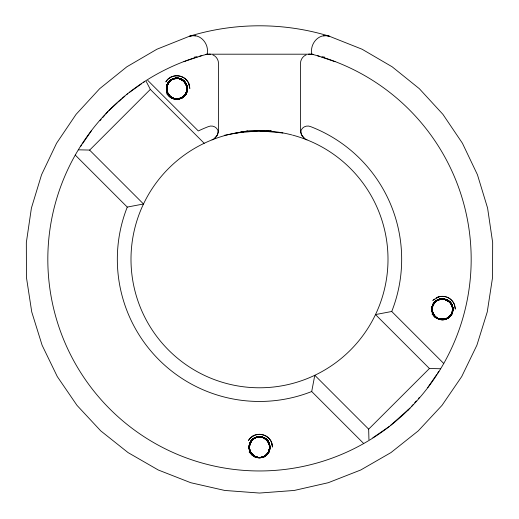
<?xml version="1.0" encoding="UTF-8"?>
<svg xmlns="http://www.w3.org/2000/svg" width="519" height="519" viewBox="0 0 519 519"><rect width="100%" height="100%" fill="white"/><g stroke="black" fill="none" stroke-linecap="round" stroke-linejoin="round"><path stroke-width="0.78" d="M432.093 308.468L432.223 307.28L432.093 308.5C432.45 295.039 454.553 296.933 452.678 310.258C452.159 322.578 432.139 322.202 432.08 309.914C433.495 327.126 460.119 318.322 451.05 303.641C442.279 290.776 424.334 306.794 435.409 317.414C452.782 328.514 460.801 297.264 440.3 299.145C422.7 303.388 437.141 329.137 449.947 316.331M432.217 307.306C434.046 294.734 454.488 297.692 452.678 310.265C452.133 322.604 432.145 322.202 432.08 309.908M432.068 309.019C431.062 322.461 453.223 322.766 452.724 309.363C453.431 295.966 431.257 295.927 432.061 309.395C431.685 295.188 454.209 296.167 452.678 310.278C452.114 322.63 432.106 322.176 432.08 309.875M452.691 308.487L452.347 312.055M432.087 308.189L432.061 309.382L432.437 306.405M432.113 307.949C433.242 294.74 454.774 297.4 452.652 310.485C451.841 322.61 432.275 322.137 432.055 309.986L432.333 311.77M166.508 93.439C176.551 108.4 197.278 89.91 181.734 79.55C167.682 72.173 159.612 96.346 175.273 98.902C162.064 97.442 165.314 75.93 178.361 78.434C190.46 79.608 189.409 99.148 177.258 99.012C164.056 100.109 163.07 78.453 176.311 78.343C188.403 77.097 191.232 96.463 179.289 98.733M169.895 96.806C166.936 93.29 165.295 88.236 167.656 83.935M264.418 456.357C250.392 463.798 242.217 439.651 257.878 437.037C272.936 434.637 273.649 458.971 258.559 457.557C271.359 459.334 273.85 438.542 261.193 437.043C248.192 434.28 244.605 455.708 257.684 457.44C270.114 460.288 274.609 440.118 262.296 437.29C248.29 433.268 243.839 455.974 258.326 457.537C243.048 455.76 249.126 431.912 263.393 437.666C277.925 443.992 264.956 464.823 252.532 455.39C243.768 447.676 253.687 432.275 264.177 438.023C274.045 442.37 269.679 458.764 258.955 457.55C266.02 458.258 271.917 450.323 269.205 443.764C271.917 450.33 266.013 458.264 258.949 457.55M255.822 456.889C245.526 453.651 248.186 436.888 258.962 436.92M432.061 309.168C431.529 296.291 452.581 295.791 452.704 308.682C454.015 320.781 434.63 323.694 432.327 311.744M173.729 98.539C160.922 95.094 167.371 74.353 179.879 78.778C191.66 81.736 187.709 100.894 175.714 98.96L180.962 98.169L183.953 96.203M166.521 89.138L167.669 83.916M258.41 457.511C243.638 456.071 248.452 432.937 262.543 437.361M249.165 447.709L250.314 442.493L252.481 439.651M452.724 309.129C453.152 296.252 432.1 295.836 432.08 308.721C437.608 284.788 467.314 310.524 444.361 319.438C455.397 317.881 455.066 300.345 444.102 299.08C433.255 296.836 427.624 312.49 436.693 318.355L432.995 313.651L432.029 309.279M452.075 312.886C457.233 300.67 436.92 292.988 432.716 305.574L434.552 302.506M432.184 311.069C433.417 321.151 449 322.591 452.062 312.912C456.13 303.589 443.382 294.435 435.843 301.254M432.068 310.193C430.316 296.634 452.789 295.207 452.717 308.915C453.768 322.15 432.042 323.013 432.042 309.739C432.009 322.591 452.938 322.442 452.717 309.584C453.69 296.368 432.016 295.59 432.035 308.844L432.269 307.053M432.074 309.687C431.847 320.457 448.539 323.318 451.984 313.119C456.655 303.012 441.727 293.702 434.701 302.343M452.503 311.4L451.984 313.119C456.246 303.887 443.713 294.461 436.025 301.111C441.857 296.206 451.802 300.203 452.613 307.78M432.262 307.092L432.035 308.87L432.801 305.367L434.708 302.337L432.807 305.341M452.458 311.614C455.831 297.419 432.911 294.046 432.048 308.61C432.178 298.477 447.475 295.33 451.595 304.588C456.039 312.347 447.326 322.338 439.048 319.075L443.745 319.503L438.99 319.023C444.53 321.17 451.245 317.414 452.458 311.621L451.9 313.32M432.048 308.617L432.321 306.839M450.946 315.078C459.185 303.057 439.029 291.665 432.989 304.932M450.57 315.539C445.244 323.473 431.412 318.737 432.061 309.207C431.295 322.072 452.334 322.941 452.691 310.064C454.281 296.887 432.619 295.136 432.068 308.396L432.372 306.645M363.709 443.531L311.705 391.527L314.793 375.282L368.665 429.155L368.944 439.651M452.224 312.451C455.838 302.966 442.726 294.416 435.499 301.545M186.704 91.85C189.643 83.974 180.709 75.605 173.035 79.057M452.594 310.926C451.932 315.124 448.513 318.653 444.342 319.438M452.062 312.912L452.549 311.179M182.74 97.189C192.601 91.091 184.303 74.464 173.45 78.901C160.747 82.716 167.78 103.255 180.151 98.48C192.899 94.821 186.1 74.191 173.67 78.83C160.877 82.359 167.468 103.06 179.944 98.552C192.75 95.159 186.425 74.425 173.904 78.758C161.046 81.976 167.112 102.814 179.691 98.623C192.062 95.73 187.372 75.618 175 78.492C164.01 79.894 164.017 97.468 175.013 98.857C162.019 97.098 165.522 75.703 178.555 78.466C191.355 79.965 188.618 100.842 175.87 98.941C189.195 100.881 191.076 78.843 177.693 78.363C164.912 76.702 162.492 97.617 175.318 98.87L171.173 97.747L170.92 97.144C165.47 93.55 165.061 84.85 170.174 80.769M175.487 98.928L179.944 98.552L178.744 98.811C195.183 95.528 184.355 70.61 170.699 80.354C158.023 89.891 176.395 107.543 185.413 94.49M186.379 92.719C188.942 87.082 185.283 79.868 179.217 78.603M182.941 97.047C192.251 90.994 184.66 75.203 174.125 78.693C163.706 80.958 164.529 97.553 175.039 98.863C164.387 97.54 163.77 80.73 174.313 78.641C184.485 75.482 191.985 90.274 183.479 96.625M186.295 92.92C190.94 83.883 178.828 73.932 170.861 80.237M451.809 313.534L452.406 311.835M432.431 306.424L433.073 304.744M451.621 313.93L452.283 312.263M186.47 92.408L183.81 96.339M432.561 306.002L433.274 304.355M432.638 305.782L435.694 301.377M183.454 96.644L184.732 95.386L181.974 97.669L178.627 98.87C200.885 91.629 174.488 64.57 166.709 86.66C164.828 107.842 197.473 98 184.193 81.425M185.776 93.92C190.363 86.874 183.46 76.76 175.221 78.453M167.981 83.351C162.843 91.026 171.517 101.841 180.125 98.493M432.801 305.367L433.618 303.764M432.891 305.14C435.915 297.29 448.15 296.939 451.608 304.608M179.509 98.675C190.376 96.398 189 78.933 177.913 78.382C168.201 76.857 162.337 90.78 170.264 96.605M184.135 96.028C189.753 90.89 187.08 80.51 179.678 78.719M185.289 94.672C192.199 85.966 179.944 73.406 171.069 80.095M450.803 315.286L451.712 313.736M183.96 96.197C194.625 86.245 177.407 70.746 168.63 82.398L171.257 79.971M185.153 94.854C189.441 89.463 186.535 80.588 179.892 78.784M451.53 314.112C447.618 322.507 433.826 320.651 432.275 311.517M168.753 82.242C163.783 88.022 167.689 98.02 175.266 98.895M258.734 457.537C269.426 458.984 274.149 442.681 264.379 438.127C255.705 432.891 244.955 444.225 250.645 452.613C255.899 462.41 272.287 456.149 269.672 445.347C268.375 435.597 253.356 433.929 250.022 443.187C262.303 422.972 282.518 455.656 258.806 457.576C270.86 458.997 273.987 439.703 262.101 437.238C251.034 433.949 244.306 450.207 253.817 456.331L257.969 457.453L255.114 456.629L252.189 454.579M260.116 436.927C247.278 435.538 245.338 456.545 258.215 457.486C245.344 456.545 247.284 435.551 260.11 436.927C273.532 437.115 272.112 459.224 258.702 457.537C272.851 458.861 273.377 436.317 259.189 436.914C245.928 436.726 246.46 458.439 259.701 457.602M251.41 440.8C246.94 446.055 249.574 455.04 256.172 457.051M80.575 146.546L81.47 145.236M82.372 143.925L91.357 130.84M427.643 387.725L436.628 374.64M437.53 373.33L438.879 371.364M254.258 438.328C245.935 442.649 248.601 456.597 257.962 457.453M435.726 317.206L434.455 315.935C438.711 321.345 448.02 320.56 451.309 314.508M169.051 81.879C162.635 88.554 169.324 100.738 178.4 98.902M169.188 81.73C162.661 88.256 169.051 100.543 178.147 98.941M251.845 440.287C244.637 447.43 253.025 460.632 262.549 457.142C272.404 454.657 271.872 438.983 261.861 437.18M169.337 81.561C163.29 87.406 167.754 98.811 176.162 98.999M169.492 81.405C163.537 86.913 167.228 98.091 175.325 98.87M258.352 457.537C247.239 456.882 246.064 439.346 256.989 437.212C267.149 434.092 274.609 448.864 266.117 455.208C275.005 448.565 266.435 433.287 256.127 437.472C245.429 440.547 248.127 457.914 259.253 457.596L257.476 457.401M263.983 437.926C274.24 442.214 269.575 459.133 258.572 457.557C270.607 459.25 274.149 440.002 262.303 437.29M266.766 454.618C270.762 450.81 270.821 443.888 266.889 440.008M171.056 80.108C163.414 84.74 166.197 97.812 175.098 98.837C170.245 98.123 166.463 93.55 166.508 88.671C166.618 91.668 167.871 94.627 170.18 96.579L168.934 95.327M169.674 81.23C163.576 86.602 167.014 97.877 175.104 98.837M100.083 120.564L101.127 119.37M102.697 117.579L104.786 115.186M105.831 113.992L107.92 111.598M411.606 406.371L413.169 404.573M414.739 402.783L416.303 400.986M418.392 398.598L419.436 397.405M434.144 303.012L435.357 301.682M432.677 300.683L434.312 299.132M183.642 96.489C191.641 90.241 184.848 76.137 174.981 78.499M214.522 138.443L217.299 135.135L218.486 130.34L218.486 63.312C218.499 59.704 216.189 56.273 212.861 54.891M251.553 440.625L252.818 439.353M108.996 110.443L117.145 102.989M89.625 150.114L150.335 89.411L204.207 143.283M368.665 429.155L429.427 368.503L440.676 368.75M390.444 425.483L410.004 408.122M323.72 57.583L324.317 56.993L321.838 56.993L325.575 58.186A211.674 211.674 0 0 1 430.614 383.891A211.674 211.674 0 0 1 88.386 383.891A211.674 211.674 0 0 1 193.425 58.186L197.162 56.993L194.683 56.993L195.28 57.583M266.111 455.208C272.819 450.129 269.75 438.27 261.414 437.082M448.987 317.239L450.265 315.974M110.288 109.146L111.215 108.224M266.098 455.228L267.376 453.963C260.629 462.779 245.474 454.002 249.756 443.764C247.952 448.611 250.379 454.488 255.101 456.623C251.533 454.962 249.159 451.186 249.152 447.261C249.269 449.954 250.262 452.639 252.182 454.573L250.541 452.425L249.308 449.045M407.785 410.341L408.713 409.42M450.245 316C446.346 320.8 438.276 320.755 434.435 315.915M169.038 81.898L171.815 79.634L170.349 80.627M183.298 96.774C192.335 90.325 184.07 74.879 173.69 78.823C162.947 81.665 165.243 99.058 176.363 99.012C166.21 99.051 162.817 83.767 172.042 79.517M183.097 96.93L184.427 95.723M118.326 101.938L121.29 99.324M122.471 98.273L124.845 96.184M126.623 94.607L127.804 93.563M265.566 455.637C271.911 451.413 270.853 440.735 263.795 437.841M449.798 316.486C444.219 322.779 432.638 318.809 432.093 310.414M435.013 302.006C441.182 295.116 453.827 300.851 452.698 310.031M449.636 316.655C446.204 320.1 440.365 320.58 436.414 317.738M265.196 455.89C273.169 451.186 269.99 437.647 260.752 436.985M449.48 316.804C444.627 321.689 435.473 319.834 432.904 313.444M170.667 77.286L167.806 79.394L165.814 81.885C170.926 72.666 186.165 74.366 189.124 84.48M253.311 435.863L250.45 437.978L248.458 440.462C253.843 430.627 270.38 433.423 272.125 444.517M169.985 80.932L171.432 79.861M252.63 439.515C255.796 436.687 260.674 436.116 264.405 438.14M129.737 92.187L141.324 83.929M143.257 82.553L144.548 81.632M170.154 80.789L171.62 79.744M199.179 56.383L207.094 54.197L311.906 54.197L319.821 56.383M372.889 437.764L389.25 426.527M261.057 457.486C272.099 456.396 272.631 438.892 261.667 437.134M170.498 80.51L172.01 79.53M254.66 438.107C247.784 441.416 247.355 452.133 253.94 455.98M253.168 439.068L254.68 438.101M264.242 456.448C271.885 452.931 271.443 440.696 263.568 437.738M170.686 80.367L173.904 78.758M433.326 300.001L438.795 296.823A12.962 12.962 0 0 1 454.456 304.569L455.338 308.967L454.456 304.569M182.753 97.176L179.483 98.681L175.941 98.98M306.139 54.891C302.811 56.273 300.501 59.704 300.514 63.312L300.514 130.34L301.558 134.856L304.368 138.352M436.758 300.592C442.999 296.206 452.568 301.065 452.704 308.688M253.908 438.549L257.21 437.16M180.781 98.247L182.377 97.423M263.399 456.837C270.568 454.242 272.073 443.615 265.91 439.132M180.573 98.331L182.188 97.546M263.217 456.908C270.431 454.449 272.144 443.862 266.065 439.256L267.343 440.508M212.024 139.87C215.307 138.592 217.682 135.537 218.337 132.098C217.837 127.324 212.414 124.677 208.236 126.675A142.174 142.174 0 0 0 198.316 130.95L147.779 80.413M180.333 98.422L178.594 98.876L181.994 97.656M264.612 456.253L261.239 457.453M180.151 98.48C189.915 95.762 189.033 80.16 179.023 78.557M262.796 457.064L264.443 456.344M438.795 296.823L436.187 297.893C439.288 296.265 443.038 295.836 446.366 296.991M189.318 36.298L156.933 49.221L126.831 66.808L99.674 88.684L76.079 114.355L56.565 143.25L41.559 174.728L31.406 208.087L26.333 242.587L26.443 277.451L31.737 311.919L42.097 345.213L57.298 376.593L76.994 405.365L100.757 430.887L128.044 452.587L158.263 469.993L190.733 482.709L224.727 490.449L259.5 493.05L294.273 490.449L328.268 482.709L360.737 469.993L390.956 452.587L418.243 430.887L442.006 405.365L461.702 376.593L476.903 345.213L487.263 311.919L492.557 277.451L492.667 242.587L487.594 208.087L477.441 174.728L462.435 143.25L442.921 114.355L419.326 88.684L392.169 66.808L362.067 49.221L329.033 36.116C283.906 22.343 234.971 22.362 189.844 36.142L189.318 36.298L192.465 35.701L195.657 35.85M256.555 437.335C246.064 439.833 247.42 456.752 258.19 457.486M264.022 456.558L260.577 457.544M256.762 437.277C251.423 438.639 247.985 444.634 249.503 449.934M183.96 61.677L186.191 60.866M187.683 60.321L201.826 55.617M262.14 457.258L263.834 456.649M172.846 79.135L178.134 78.408M255.88 437.556L259.409 436.907M205.394 54.638L206.283 54.404M206.731 54.287L210.526 54.281L209.378 54.197M173.456 78.901C177.453 77.493 182.169 78.817 184.848 82.099L183.59 80.821M256.094 437.485L259.636 436.907L257.833 437.043M173.664 78.83L177.219 78.33M266.403 439.548C271.113 443.557 270.873 451.627 265.942 455.351C275.823 448.267 265.092 431.886 254.647 438.114C243.664 443.258 251.157 461.294 262.556 457.142L260.83 457.518L262.582 457.135M178.737 98.811L179.905 98.565M189.844 36.142C200.431 33.002 209.54 44.109 207.094 54.197M311.951 54.21L310.764 54.508L311.984 54.417M177.959 98.96L179.723 98.616M75.255 155.077L127.259 207.081L143.504 203.986L89.573 150.062L78.324 149.816M443.745 363.488L391.741 311.484L375.497 314.579L429.427 368.503M224.24 135.349L247.608 130.983L271.392 130.983L259.5 130.782L236.139 132.994M177.706 98.986C186.12 98.675 190.408 87.179 184.245 81.431M236.1 132.942L247.608 130.983M258.741 436.933C247.634 437.167 245.766 454.599 256.574 457.181C243.696 453.989 249.73 433.118 262.329 437.296M175.707 98.96L179.269 98.74M260.129 457.583L261.907 457.317M443.771 319.496L439.035 319.075M175.649 98.915L178.036 98.921L175.617 98.908L177.479 98.999M176.83 99.019L178.023 98.921L175.61 98.908M309.622 54.197L308.474 54.281L312.094 54.248M258.066 437.004L261.641 437.128L264.988 438.484M175.448 78.421L177.239 78.33M258.086 437.004L259.883 436.914M323.343 35.85L326.535 35.701L329.682 36.298M175.643 78.395L177.44 78.343M258.287 436.979L261.894 437.186M258.533 436.953L260.33 436.94M258.987 436.92L260.785 436.985M175.837 98.934L177.031 99.019M207.062 54.404L208.236 54.508L206.925 54.242M177.284 99.012C172.425 99.213 167.78 95.723 166.761 90.942M257.236 457.349L259.928 457.589M257.684 457.44L259.474 457.602M259.442 457.602L255.919 456.96L251.579 453.911L254.297 456.195M259.5 130.782L282.861 132.994M312.717 54.404L313.606 54.638M175.13 98.844L170.732 97.014M256.38 457.122L258.131 457.511L256.354 457.109M329.033 36.116C318.484 33.08 309.467 44.147 311.906 54.197M261.206 437.05L264.58 438.237M317.388 55.676L335.021 61.67M179.003 78.551L183.778 80.983M167.897 93.848L170.926 97.15L174.163 98.662M437.575 318.445L434.74 316.259C437.4 319.14 441.708 320.333 445.458 319.159C439.165 321.313 431.918 316.11 432.068 309.46C432.048 313.489 434.695 317.284 438.386 318.828L435.389 316.914L433.203 314.073M262.517 437.355L267.051 440.177L269.011 443.174L267.064 440.19L264.203 438.036M438.49 318.835C434.941 317.466 432.346 313.937 432.1 310.141C432.346 313.924 434.928 317.453 438.464 318.822C434.928 317.446 432.34 313.924 432.1 310.135M263.146 437.569L267.486 440.676L266.234 439.398M306.976 139.87C303.693 138.592 301.318 135.537 300.663 132.098C301.163 127.324 306.586 124.677 310.764 126.675A142.174 142.174 0 0 1 391.741 311.484M447.086 297.205C450.589 298.6 453.398 301.526 454.644 305.088M170.92 97.144L172.47 98.046M172.068 97.851L169.233 95.665M435.409 317.414L432.029 314.047M252.532 455.39L249.152 452.023M449.791 302.058C445.581 297.523 437.53 298.101 434.007 303.193C438.646 296.187 450.654 298.47 452.393 306.684M251.864 454.235L254.712 456.428L250.781 452.828L249.405 449.512M448.941 301.279L450.226 302.538M183.441 80.692L184.297 81.528M168.922 95.314L170.187 96.586M251.559 453.891L252.831 455.163M450.362 302.707L449.104 301.422L451.387 304.192L452.724 309.363M435.058 316.596L433.417 314.456L432.379 311.958M146.183 81.386L150.341 89.398M253.557 455.727L253.817 456.331M188.935 83.961L189.818 88.36L188.935 83.961A12.962 12.962 0 0 0 170.342 77.467M271.58 442.545L272.462 446.943L271.58 442.545A12.962 12.962 0 0 0 252.987 436.044M189.305 85.213L189.662 86.667M432.145 310.849C432.891 316.311 438.451 320.418 443.888 319.516C438.042 320.515 432.074 315.617 432.068 309.655M432.119 310.628L432.502 312.386M452.276 306.275L452.711 309.83M432.042 309.772L432.282 311.549M311.705 391.527A142.174 142.174 0 0 1 127.259 207.081M292.469 135.083A128.504 128.504 0 0 1 362.431 336.215A128.504 128.504 0 0 1 149.719 326.075A128.504 128.504 0 0 1 238.493 132.507M240.044 132.261A128.504 128.504 0 0 1 243.152 131.826M245.5 131.547A128.504 128.504 0 0 1 263.652 130.846M266.792 130.989A128.504 128.504 0 0 1 268.362 131.086M269.932 131.203A128.504 128.504 0 0 1 291.71 134.882M249.341 445.283C248.367 450.044 251.19 455.169 255.744 456.895C247.777 454.196 246.94 441.987 254.453 438.218L250.625 441.929L249.341 445.276M451.173 314.728L448.799 317.394L444.478 319.373L448.792 317.401L451.18 314.722"/></g></svg>
